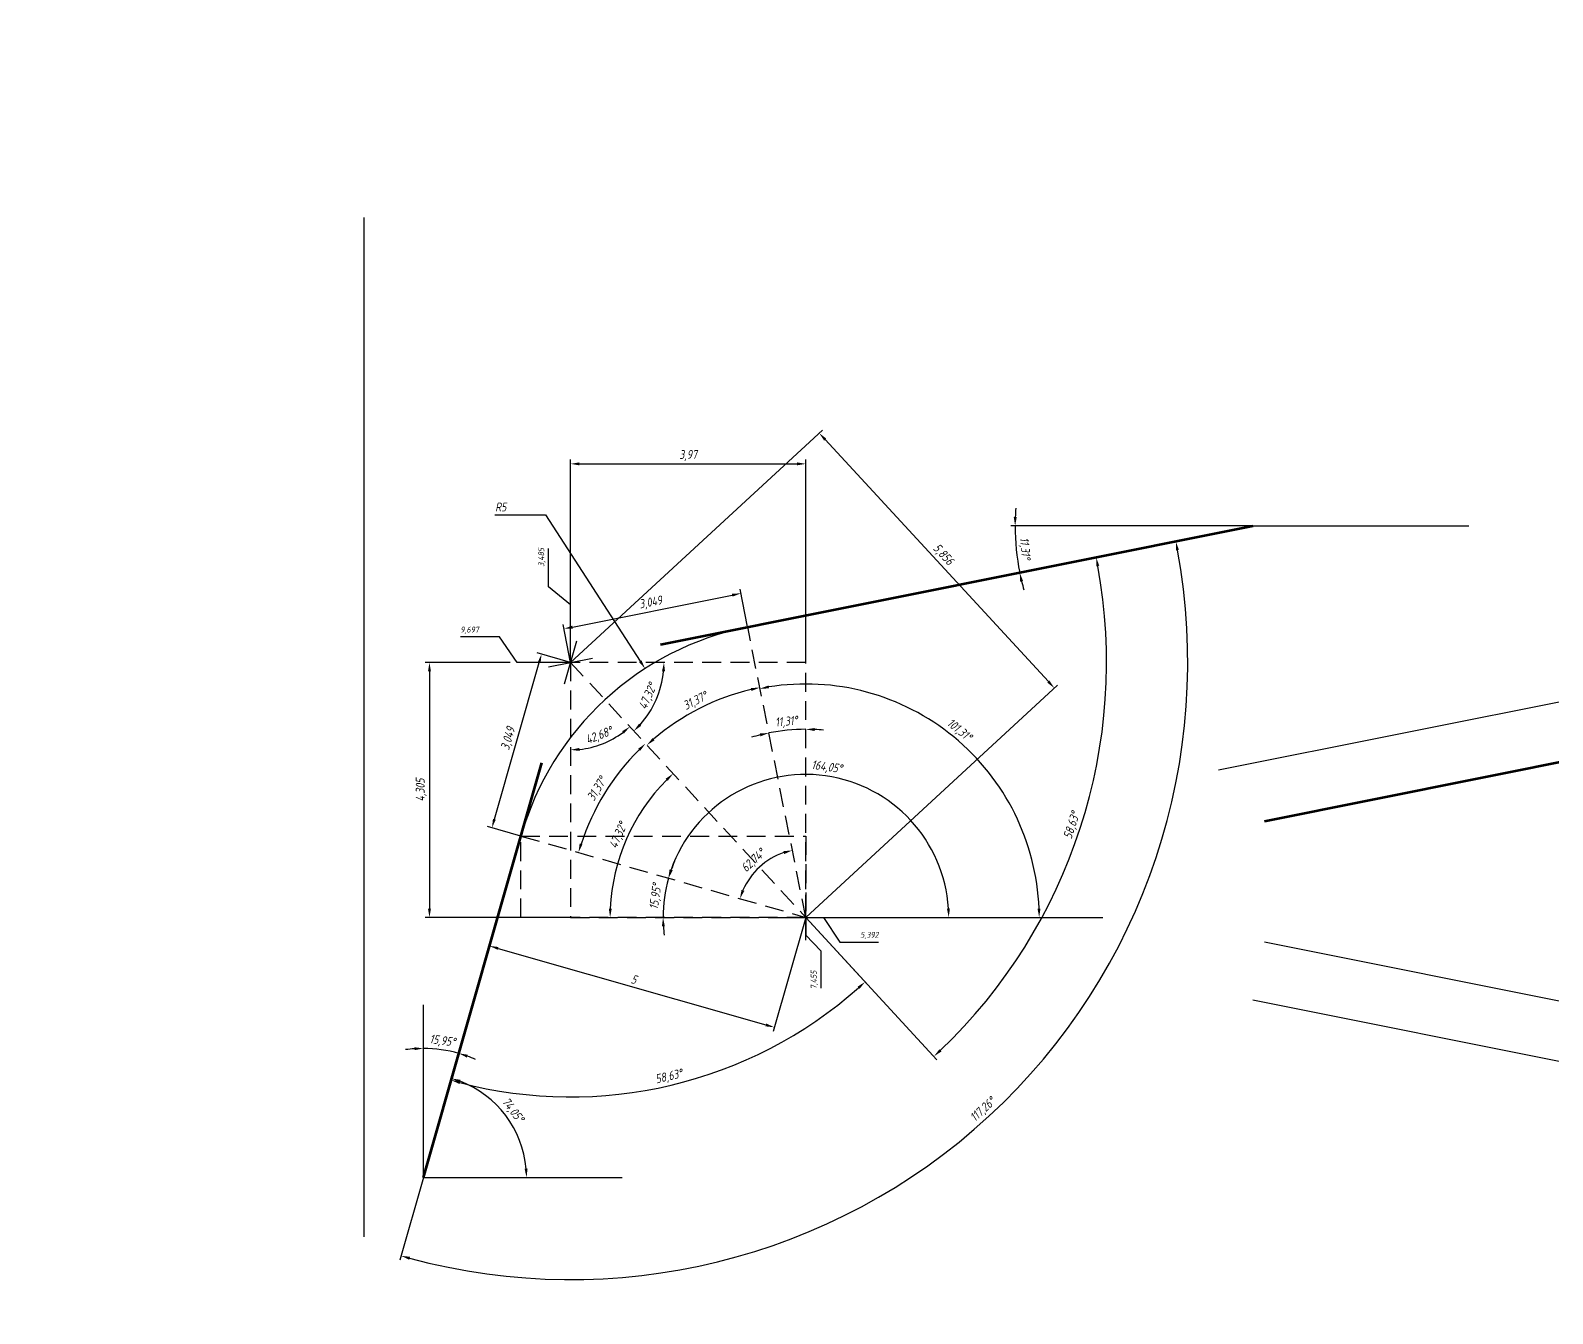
# Model space of a CAD drawing. Header units: millimetres. Extents: x -11 to 65, y -6 to 213.
# Drawn here: x -5.63 to 20.06, y -1.29 to 20.36 of the extents above; entities that cross this region are included whole.
import ezdxf

# ---------------------------------------------------------------- set-up
doc = ezdxf.new("R2010")
doc.units = ezdxf.units.MM
doc.linetypes.add('ACAD_ISO04W100', pattern=[30, 24, -3, 0, -3])
doc.linetypes.add('HIDDEN', pattern=[9.525, 6.35, -3.175])
doc.layers.get('Defpoints').update_dxf_attribs({"color": 252})
doc.layers.add('Rect', color=210, linetype='Continuous', lineweight=30)
doc.layers.add('Основание', color=2, linetype='Continuous', lineweight=60)
doc.layers.add('Оси', color=4, linetype='ACAD_ISO04W100')
doc.layers.add('Размеры', color=4, linetype='Continuous')
doc.styles.add('GOST', font='gostext.shx', dxfattribs={"oblique": 12})
doc.dimstyles.new('GOST (ISO)', dxfattribs={"dimscale": 0.05, "dimtxt": 3, "dimasz": 3, "dimexe": 1.5, "dimexo": 0, "dimgap": 1, "dimtad": 1, "dimtoh": 1, "dimdec": 3, "dimrnd": 0.001, "dimzin": 9, "dimtxsty": 'GOST', "dimcen": 0, "dimclrt": 9, "dimazin": 2, "dimtm": 1e-09, "dimtfac": 0.6, "dimtdec": 3, "dimtmove": 0, "dimatfit": 3, "dimfxl": 0, "dimtolj": 1, "dimtzin": 9, "dimlwd": -1, "dimlwe": -1, "dimarcsym": 0})
doc.dimstyles.new('GOST (ISO)$0', dxfattribs={"dimscale": 0.05, "dimtxt": 3, "dimasz": 3, "dimexe": 1.5, "dimexo": 0, "dimgap": 1, "dimtad": 1, "dimdec": 3, "dimrnd": 0.001, "dimzin": 9, "dimtxsty": 'GOST', "dimcen": 0, "dimclrt": 9, "dimazin": 2, "dimtm": 1e-09, "dimtfac": 0.6, "dimtdec": 3, "dimtmove": 0, "dimatfit": 1, "dimfxl": 0, "dimtolj": 1, "dimtzin": 9, "dimlwd": -1, "dimlwe": -1, "dimarcsym": 0})
doc.dimstyles.new('GOST (ISO)$4', dxfattribs={"dimscale": 0.05, "dimtxt": 3, "dimasz": 3, "dimexe": 1.5, "dimexo": 0, "dimgap": 1, "dimtad": 1, "dimtoh": 1, "dimdec": 3, "dimrnd": 0.001, "dimzin": 9, "dimtxsty": 'GOST', "dimcen": 0, "dimclrt": 9, "dimazin": 2, "dimtm": 1e-09, "dimtfac": 0.6, "dimtdec": 3, "dimtofl": 0, "dimtmove": 0, "dimatfit": 3, "dimfxl": 0, "dimtolj": 1, "dimtzin": 9, "dimlwd": -1, "dimlwe": -1, "dimarcsym": 0})
doc.dimstyles.new('GOST (ISO)$6', dxfattribs={"dimscale": 0.05, "dimtxt": 2, "dimasz": 3, "dimexe": 1.5, "dimexo": 0, "dimgap": 1, "dimtad": 1, "dimtoh": 1, "dimdec": 3, "dimrnd": 0.001, "dimzin": 9, "dimtxsty": 'GOST', "dimcen": 0, "dimclrt": 9, "dimazin": 2, "dimtm": 1e-09, "dimtfac": 0.6, "dimtdec": 3, "dimtmove": 0, "dimatfit": 3, "dimfxl": 0, "dimtolj": 1, "dimtzin": 9, "dimlwd": -1, "dimlwe": -1, "dimarcsym": 0})

# ---------------------------------------------------------------- blocks, each defined once
blk = doc.blocks.new('*D11')
at = {"layer": 'Defpoints', "color": 0, "ltscale": 0.5}
for p in [(-5.197, 96.153), (0, 94.641), (0, 0)]:
    blk.add_point(p, dxfattribs=at)
at = {"layer": 'Размеры', "color": 0, "ltscale": 0.5}
for p, q in [((-4.897, 96.153), (-5.602, 96.153)), ((-4.597, 94.641), (-4.897, 96.153)), ((0, 94.641), (-4.597, 94.641))]:
    blk.add_line(p, q, dxfattribs=at)
at = {"layer": 'Размеры', "color": 9, "ltscale": 0.5, "insert": (-5.425, 96.263), "char_height": 0.1, "attachment_point": 5, "style": 'GOST'}
blk.add_mtext('\\A1;94,641', dxfattribs=at)
blk = doc.blocks.new('*D12')
at = {"layer": 'Defpoints', "color": 0, "ltscale": 0.5}
for p in [(-3.95, 100.75), (0, 100), (0, 0)]:
    blk.add_point(p, dxfattribs=at)
at = {"layer": 'Размеры', "color": 0, "ltscale": 0.5}
for p, q in [((-3.65, 100.75), (-4.178, 100.75)), ((-3.35, 100), (-3.65, 100.75)), ((0, 100), (-3.35, 100))]:
    blk.add_line(p, q, dxfattribs=at)
at = {"layer": 'Размеры', "color": 9, "ltscale": 0.5, "insert": (-4.089, 100.855), "char_height": 0.1, "attachment_point": 5, "style": 'GOST'}
blk.add_mtext('\\A1;100', dxfattribs=at)
blk = doc.blocks.new('*D13')
at = {"layer": 'Defpoints', "color": 0, "ltscale": 0.5}
for p in [(6.879, 105.687), (2.679, 104.641), (0, 0)]:
    blk.add_point(p, dxfattribs=at)
at = {"layer": 'Размеры', "color": 0, "ltscale": 0.5}
for p, q in [((6.279, 104.641), (6.579, 105.687)), ((6.579, 105.687), (7.328, 105.687)), ((2.679, 104.641), (6.279, 104.641))]:
    blk.add_line(p, q, dxfattribs=at)
at = {"layer": 'Размеры', "color": 9, "ltscale": 0.5, "insert": (7.129, 105.797), "char_height": 0.1, "attachment_point": 5, "style": 'GOST'}
blk.add_mtext('\\A1;104,641', dxfattribs=at)
blk = doc.blocks.new('*D14')
at = {"layer": 'Defpoints', "color": 0, "ltscale": 0.5}
for p in [(-0.894, 110.795), (0, 100), (0, 0)]:
    blk.add_point(p, dxfattribs=at)
at = {"layer": 'Размеры', "color": 0, "ltscale": 0.5}
for p, q in [((-0.894, 110.495), (-0.894, 110.917)), ((0, 110.195), (-0.894, 110.495)), ((0, 100), (0, 110.195))]:
    blk.add_line(p, q, dxfattribs=at)
at = {"layer": 'Размеры', "color": 9, "ltscale": 0.5, "insert": (-0.998, 110.881), "char_height": 0.1, "attachment_point": 5, "rotation": 90, "style": 'GOST'}
blk.add_mtext('\\A1;0', dxfattribs=at)
blk = doc.blocks.new('*D15')
at = {"layer": 'Defpoints', "color": 0, "ltscale": 0.5}
for p in [(3.457, 112.027), (2.679, 104.641), (0, 0)]:
    blk.add_point(p, dxfattribs=at)
at = {"layer": 'Размеры', "color": 0, "ltscale": 0.5}
for p, q in [((3.457, 111.727), (3.457, 112.391)), ((2.679, 111.427), (3.457, 111.727)), ((2.679, 104.641), (2.679, 111.427))]:
    blk.add_line(p, q, dxfattribs=at)
at = {"layer": 'Размеры', "color": 9, "ltscale": 0.5, "insert": (3.347, 112.234), "char_height": 0.1, "attachment_point": 5, "rotation": 90, "style": 'GOST'}
blk.add_mtext('\\A1;2,679', dxfattribs=at)
blk = doc.blocks.new('*D16')
at = {"layer": 'Defpoints', "color": 0, "ltscale": 0.5}
for p in [(23.672, 95.198), (20, 94.641), (0, 0)]:
    blk.add_point(p, dxfattribs=at)
at = {"layer": 'Размеры', "color": 0, "ltscale": 0.5}
for p, q in [((23.072, 94.641), (23.372, 95.198)), ((23.372, 95.198), (24.077, 95.198)), ((20, 94.641), (23.072, 94.641))]:
    blk.add_line(p, q, dxfattribs=at)
at = {"layer": 'Размеры', "color": 9, "ltscale": 0.5, "insert": (23.899, 95.308), "char_height": 0.1, "attachment_point": 5, "style": 'GOST'}
blk.add_mtext('\\A1;94,641', dxfattribs=at)
blk = doc.blocks.new('*D17')
at = {"layer": 'Defpoints', "color": 0, "ltscale": 0.5}
for p in [(20, 94.641), (19.373, 90.813), (0, 0)]:
    blk.add_point(p, dxfattribs=at)
at = {"layer": 'Размеры', "color": 0, "ltscale": 0.5}
for p, q in [((20, 94.641), (20, 91.413)), ((20, 91.413), (19.373, 91.113)), ((19.373, 91.113), (19.373, 90.62))]:
    blk.add_line(p, q, dxfattribs=at)
at = {"layer": 'Размеры', "color": 9, "ltscale": 0.5, "insert": (19.267, 90.692), "char_height": 0.1, "attachment_point": 5, "rotation": 90, "style": 'GOST'}
blk.add_mtext('\\A1;20', dxfattribs=at)
blk = doc.blocks.new('*D24')
at = {"layer": 'Defpoints', "color": 0, "ltscale": 0.5}
for p in [(1.983, 10.129), (3.485, 9.697), (0, 0)]:
    blk.add_point(p, dxfattribs=at)
at = {"layer": 'Размеры', "color": 0, "ltscale": 0.5}
for p, q in [((2.283, 10.129), (1.627, 10.129)), ((2.583, 9.697), (2.283, 10.129)), ((3.485, 9.697), (2.583, 9.697))]:
    blk.add_line(p, q, dxfattribs=at)
at = {"layer": 'Размеры', "color": 9, "ltscale": 0.5, "insert": (1.78, 10.239), "char_height": 0.1, "attachment_point": 5, "style": 'GOST'}
blk.add_mtext('\\A1;9,697', dxfattribs=at)
blk = doc.blocks.new('*D25')
at = {"layer": 'Defpoints', "color": 0, "ltscale": 0.5}
for p in [(3.11, 11.271), (3.485, 9.697), (0, 0)]:
    blk.add_point(p, dxfattribs=at)
at = {"layer": 'Размеры', "color": 0, "ltscale": 0.5}
for p, q in [((3.11, 10.971), (3.11, 11.62)), ((3.485, 10.671), (3.11, 10.971)), ((3.485, 9.697), (3.485, 10.671))]:
    blk.add_line(p, q, dxfattribs=at)
at = {"layer": 'Размеры', "color": 9, "ltscale": 0.5, "insert": (3.001, 11.471), "char_height": 0.1, "attachment_point": 5, "rotation": 90, "style": 'GOST'}
blk.add_mtext('\\A1;3,485', dxfattribs=at)
blk = doc.blocks.new('*D26')
at = {"layer": 'Defpoints', "color": 0, "ltscale": 0.5}
for p in [(4.742, 9.592), (7.455, 5.392)]:
    blk.add_point(p, dxfattribs=at)
at = {"layer": 'Размеры', "color": 0, "ltscale": 0.5}
for p, q in [((2.205, 12.189), (3.064, 12.189)), ((3.064, 12.189), (4.661, 9.718))]:
    blk.add_line(p, q, dxfattribs=at)
blk.add_solid([(4.682, 9.732), (4.64, 9.704), (4.742, 9.592)], dxfattribs=at)
at = {"layer": 'Размеры', "color": 9, "ltscale": 0.5, "insert": (2.306, 12.32), "char_height": 0.15, "attachment_point": 5, "style": 'GOST'}
blk.add_mtext('\\A1;R5', dxfattribs=at)
blk = doc.blocks.new('*D27')
at = {"layer": 'Defpoints', "color": 0, "ltscale": 0.5}
for p in [(7.455, 5.392), (8.329, 4.977), (0, 0)]:
    blk.add_point(p, dxfattribs=at)
at = {"layer": 'Оси', "color": 0, "ltscale": 0.5}
for p, q in [((7.455, 5.392), (7.755, 5.392)), ((7.755, 5.392), (8.029, 4.977)), ((8.029, 4.977), (8.68, 4.977))]:
    blk.add_line(p, q, dxfattribs=at)
at = {"layer": 'Оси', "color": 9, "ltscale": 0.5, "insert": (8.529, 5.087), "char_height": 0.1, "attachment_point": 5, "style": 'GOST'}
blk.add_mtext('\\A1;5,392', dxfattribs=at)
blk = doc.blocks.new('*D28')
at = {"layer": 'Defpoints', "color": 0, "ltscale": 0.5}
for p in [(7.455, 5.392), (7.707, 4.529), (0, 0)]:
    blk.add_point(p, dxfattribs=at)
at = {"layer": 'Оси', "color": 0, "ltscale": 0.5}
for p, q in [((7.455, 5.392), (7.455, 5.092)), ((7.455, 5.092), (7.707, 4.829)), ((7.707, 4.829), (7.707, 4.196))]:
    blk.add_line(p, q, dxfattribs=at)
at = {"layer": 'Оси', "color": 9, "ltscale": 0.5, "insert": (7.6, 4.338), "char_height": 0.1, "attachment_point": 5, "rotation": 90, "style": 'GOST'}
blk.add_mtext('\\A1;7,455', dxfattribs=at)
blk = doc.blocks.new('*D29')
at = {"color": 0, "ltscale": 0.5}
blk.add_arc((1, 1), 1.741, 4.9387, 69.1159, dxfattribs=at)
for points in [[(1.613, 2.603), (1.628, 2.65), (1.478, 2.674)], [(2.759, 1.151), (2.709, 1.149), (2.741, 1)]]:
    blk.add_solid(points, dxfattribs=at)
at = {"layer": 'Defpoints', "color": 0, "ltscale": 0.5}
for p in [(3, 8), (2.582, 1.727), (1, 1), (1, 1), (4.358, 1)]:
    blk.add_point(p, dxfattribs=at)
at = {"color": 9, "ltscale": 0.5, "insert": (2.501, 2.132), "char_height": 0.15, "attachment_point": 5, "rotation": 307.0273, "style": 'GOST'}
blk.add_mtext('\\A1;74,05°', dxfattribs=at)
blk = doc.blocks.new('*D30')
at = {"color": 0, "ltscale": 0.5}
blk.add_line((15, 12), (10.914, 12), dxfattribs=at)
for start, end in [(175.7148, 177.8574), (180, 191.3099), (193.4525, 195.5951)]:
    blk.add_arc((15, 12), 4.011, start, end, dxfattribs=at)
for points in [[(11.016, 12.15), (10.966, 12.15), (10.989, 12)], [(11.074, 11.061), (11.123, 11.072), (11.066, 11.213)]]:
    blk.add_solid(points, dxfattribs=at)
at = {"layer": 'Defpoints', "color": 0, "ltscale": 0.5}
for p in [(15, 12), (15, 12), (18.648, 12), (10.997, 11.736), (5, 10)]:
    blk.add_point(p, dxfattribs=at)
at = {"color": 9, "ltscale": 0.5, "insert": (11.143, 11.618), "char_height": 0.15, "attachment_point": 5, "rotation": 275.655, "style": 'GOST'}
blk.add_mtext('\\A1;11,31°', dxfattribs=at)
blk = doc.blocks.new('*D31')
at = {"layer": 'Defpoints', "color": 0, "ltscale": 0.5}
for p in [(6.474, 10.295), (2.647, 6.766), (6.839, 6.369), (7.455, 5.392), (7.455, 5.392)]:
    blk.add_point(p, dxfattribs=at)
at = {"layer": 'Размеры', "color": 0, "ltscale": 0.5}
blk.add_arc((7.455, 5.392), 1.155, 108.7571, 156.6075, dxfattribs=at)
for points in [[(7.077, 6.51), (7.09, 6.461), (7.228, 6.524)], [(6.419, 5.842), (6.371, 5.859), (6.344, 5.709)]]:
    blk.add_solid(points, dxfattribs=at)
at = {"layer": 'Размеры', "color": 9, "ltscale": 0.5, "insert": (6.577, 6.344), "char_height": 0.15, "attachment_point": 5, "rotation": 42.6823, "style": 'GOST'}
blk.add_mtext('\\A1;62,74°', dxfattribs=at)
blk = doc.blocks.new('*D32')
at = {"layer": 'Defpoints', "color": 0, "ltscale": 0.5}
for p in [(6.474, 10.295), (10.73, 7.582), (7.455, 5.392), (7.455, 5.392), (12.472, 5.392)]:
    blk.add_point(p, dxfattribs=at)
at = {"layer": 'Размеры', "color": 0, "ltscale": 0.5}
blk.add_arc((7.455, 5.392), 3.94, 2.1817, 99.1283, dxfattribs=at)
for points in [[(6.834, 9.257), (6.825, 9.306), (6.682, 9.255)], [(11.417, 5.542), (11.367, 5.541), (11.395, 5.392)]]:
    blk.add_solid(points, dxfattribs=at)
at = {"layer": 'Размеры', "color": 9, "ltscale": 0.5, "insert": (10.041, 8.546), "char_height": 0.15, "attachment_point": 5, "rotation": 320.655, "style": 'GOST'}
blk.add_mtext('\\A1;101,31°', dxfattribs=at)
blk = doc.blocks.new('*D33')
at = {"layer": 'Defpoints', "color": 0, "ltscale": 0.5}
for p in [(8.85, 7.361), (2.647, 6.766), (7.455, 5.392), (7.455, 5.392), (12.472, 5.392)]:
    blk.add_point(p, dxfattribs=at)
at = {"layer": 'Размеры', "color": 0, "ltscale": 0.5}
blk.add_arc((7.455, 5.392), 2.413, 3.5619, 160.4927, dxfattribs=at)
for points in [[(5.204, 6.19), (5.156, 6.205), (5.135, 6.055)], [(9.888, 5.543), (9.838, 5.541), (9.868, 5.392)]]:
    blk.add_solid(points, dxfattribs=at)
at = {"layer": 'Размеры', "color": 9, "ltscale": 0.5, "insert": (7.809, 7.921), "char_height": 0.15, "attachment_point": 5, "rotation": 352.0273, "style": 'GOST'}
blk.add_mtext('\\A1;164,05°', dxfattribs=at)
blk = doc.blocks.new('*D34')
at = {"layer": 'Defpoints', "color": 0, "ltscale": 0.5}
for p in [(3.485, 9.697), (4.262, 7.786), (2.647, 6.766), (7.455, 5.392), (7.455, 5.392)]:
    blk.add_point(p, dxfattribs=at)
at = {"layer": 'Размеры', "color": 0, "ltscale": 0.5}
blk.add_arc((7.455, 5.392), 3.99, 134.8362, 161.9006, dxfattribs=at)
for points in [[(4.624, 8.24), (4.659, 8.204), (4.75, 8.325)], [(3.686, 6.624), (3.638, 6.639), (3.618, 6.488)]]:
    blk.add_solid(points, dxfattribs=at)
at = {"layer": 'Размеры', "color": 9, "ltscale": 0.5, "insert": (3.942, 7.556), "char_height": 0.15, "attachment_point": 5, "rotation": 58.3684, "style": 'GOST'}
blk.add_mtext('\\A1;31,37°', dxfattribs=at)
blk = doc.blocks.new('*D35')
at = {"layer": 'Defpoints', "color": 0, "ltscale": 0.5}
for p in [(6.474, 10.295), (3.485, 9.697), (5.988, 9.066), (7.455, 5.392), (7.455, 5.392)]:
    blk.add_point(p, dxfattribs=at)
at = {"layer": 'Размеры', "color": 0, "ltscale": 0.5}
blk.add_arc((7.455, 5.392), 3.957, 103.4822, 130.51, dxfattribs=at)
for points in [[(6.527, 9.264), (6.538, 9.215), (6.679, 9.272)], [(4.901, 8.381), (4.868, 8.419), (4.773, 8.301)]]:
    blk.add_solid(points, dxfattribs=at)
at = {"layer": 'Размеры', "color": 9, "ltscale": 0.5, "insert": (5.597, 9.038), "char_height": 0.15, "attachment_point": 5, "rotation": 26.9961, "style": 'GOST'}
blk.add_mtext('\\A1;31,37°', dxfattribs=at)
blk = doc.blocks.new('*D36')
at = {"layer": 'Defpoints', "color": 0, "ltscale": 0.5}
for p in [(7.455, 13.048), (3.485, 9.697), (7.455, 9.697)]:
    blk.add_point(p, dxfattribs=at)
at = {"layer": 'Размеры', "color": 0, "ltscale": 0.5}
for p, q in [((3.485, 9.697), (3.485, 13.123)), ((7.455, 9.697), (7.455, 13.123)), ((3.635, 13.048), (7.305, 13.048))]:
    blk.add_line(p, q, dxfattribs=at)
for points in [[(3.635, 13.073), (3.635, 13.023), (3.485, 13.048)], [(7.305, 13.073), (7.305, 13.023), (7.455, 13.048)]]:
    blk.add_solid(points, dxfattribs=at)
at = {"layer": 'Размеры', "color": 9, "ltscale": 0.5, "insert": (5.47, 13.188), "char_height": 0.15, "attachment_point": 5, "style": 'GOST'}
blk.add_mtext('\\A1;3,97', dxfattribs=at)
blk = doc.blocks.new('*D37')
at = {"layer": 'Defpoints', "color": 0, "ltscale": 0.5}
for p in [(2.467, 9.697), (1.103, 5.392), (3.485, 5.392)]:
    blk.add_point(p, dxfattribs=at)
at = {"layer": 'Размеры', "color": 0, "ltscale": 0.5}
for p, q in [((2.467, 9.697), (1.028, 9.697)), ((1.103, 9.547), (1.103, 5.542)), ((3.485, 5.392), (1.028, 5.392))]:
    blk.add_line(p, q, dxfattribs=at)
for points in [[(1.078, 9.547), (1.128, 9.547), (1.103, 9.697)], [(1.078, 5.542), (1.128, 5.542), (1.103, 5.392)]]:
    blk.add_solid(points, dxfattribs=at)
at = {"layer": 'Размеры', "color": 9, "ltscale": 0.5, "insert": (0.964, 7.544), "char_height": 0.15, "attachment_point": 5, "rotation": 90, "style": 'GOST'}
blk.add_mtext('\\A1;4,305', dxfattribs=at)
blk = doc.blocks.new('*D38')
at = {"color": 0, "ltscale": 0.5}
for p, q in [((2.647, 6.766), (2.097, 4.838)), ((7.455, 5.392), (6.904, 3.465)), ((2.262, 4.869), (6.781, 3.578))]:
    blk.add_line(p, q, dxfattribs=at)
for points in [[(2.268, 4.893), (2.255, 4.845), (2.117, 4.911)], [(6.788, 3.602), (6.774, 3.554), (6.925, 3.537)]]:
    blk.add_solid(points, dxfattribs=at)
at = {"layer": 'Defpoints', "color": 0, "ltscale": 0.5}
for p in [(2.647, 6.766), (7.455, 5.392), (6.925, 3.537)]:
    blk.add_point(p, dxfattribs=at)
at = {"color": 9, "ltscale": 0.5, "insert": (4.556, 4.347), "char_height": 0.15, "attachment_point": 5, "rotation": 344.0546, "style": 'GOST'}
blk.add_mtext('\\A1;5', dxfattribs=at)
blk = doc.blocks.new('*D39')
at = {"color": 0, "ltscale": 0.5}
for p, q in [((3.485, 9.697), (7.737, 13.618)), ((7.783, 13.457), (11.55, 9.373)), ((7.455, 5.392), (11.707, 9.313))]:
    blk.add_line(p, q, dxfattribs=at)
for points in [[(7.802, 13.474), (7.765, 13.44), (7.682, 13.567)], [(11.568, 9.39), (11.532, 9.356), (11.652, 9.262)]]:
    blk.add_solid(points, dxfattribs=at)
at = {"layer": 'Defpoints', "color": 0, "ltscale": 0.5}
for p in [(3.485, 9.697), (11.652, 9.262), (7.455, 5.392)]:
    blk.add_point(p, dxfattribs=at)
at = {"color": 9, "ltscale": 0.5, "insert": (9.77, 11.51), "char_height": 0.15, "attachment_point": 5, "rotation": 312.6823, "style": 'GOST'}
blk.add_mtext('\\A1;5,856', dxfattribs=at)
blk = doc.blocks.new('*D40')
at = {"color": 0, "ltscale": 0.5}
for start, end in [(156.917, 160.4858), (164.0546, 180), (183.5688, 187.1376)]:
    blk.add_arc((7.455, 5.392), 2.409, start, end, dxfattribs=at)
for points in [[(5.209, 6.189), (5.161, 6.204), (5.139, 6.054)], [(5.026, 5.241), (5.076, 5.243), (5.046, 5.392)]]:
    blk.add_solid(points, dxfattribs=at)
at = {"layer": 'Defpoints', "color": 0, "ltscale": 0.5}
for p in [(2.647, 6.766), (5.088, 5.836), (2.647, 5.392), (7.455, 5.392), (7.455, 5.392)]:
    blk.add_point(p, dxfattribs=at)
at = {"color": 9, "ltscale": 0.5, "insert": (4.931, 5.745), "char_height": 0.15, "attachment_point": 5, "rotation": 82.0273, "style": 'GOST'}
blk.add_mtext('\\A1;15,95°', dxfattribs=at)
blk = doc.blocks.new('*D41')
at = {"color": 0, "ltscale": 0.5}
blk.add_arc((7.455, 5.392), 3.303, 135.2846, 177.3977, dxfattribs=at)
for points in [[(5.09, 7.734), (5.125, 7.698), (5.216, 7.82)], [(4.18, 5.541), (4.13, 5.542), (4.152, 5.392)]]:
    blk.add_solid(points, dxfattribs=at)
at = {"layer": 'Defpoints', "color": 0, "ltscale": 0.5}
for p in [(3.485, 9.697), (4.64, 7.12), (2.647, 5.392), (7.455, 5.392), (7.455, 5.392)]:
    blk.add_point(p, dxfattribs=at)
at = {"color": 9, "ltscale": 0.5, "insert": (4.301, 6.774), "char_height": 0.15, "attachment_point": 5, "rotation": 66.3411, "style": 'GOST'}
blk.add_mtext('\\A1;47,32°', dxfattribs=at)
blk = doc.blocks.new('*D42')
at = {"color": 0, "ltscale": 0.5}
for p, q in [((3.485, 9.697), (2.923, 9.858)), ((2.199, 7.05), (2.954, 9.693)), ((2.647, 6.766), (2.085, 6.926))]:
    blk.add_line(p, q, dxfattribs=at)
for points in [[(2.93, 9.7), (2.978, 9.686), (2.995, 9.837)], [(2.175, 7.057), (2.223, 7.043), (2.158, 6.906)]]:
    blk.add_solid(points, dxfattribs=at)
at = {"layer": 'Defpoints', "color": 0, "ltscale": 0.5}
for p in [(2.995, 9.837), (3.485, 9.697), (2.647, 6.766)]:
    blk.add_point(p, dxfattribs=at)
at = {"color": 9, "ltscale": 0.5, "insert": (2.442, 8.41), "char_height": 0.15, "attachment_point": 5, "rotation": 74.0546, "style": 'GOST'}
blk.add_mtext('\\A1;3,049', dxfattribs=at)
blk = doc.blocks.new('*D43')
at = {"color": 0, "ltscale": 0.5}
for p, q in [((3.519, 10.293), (6.214, 10.832)), ((6.474, 10.295), (6.346, 10.935)), ((3.485, 9.697), (3.357, 10.337))]:
    blk.add_line(p, q, dxfattribs=at)
for points in [[(6.209, 10.857), (6.219, 10.808), (6.361, 10.862)], [(3.514, 10.318), (3.523, 10.269), (3.371, 10.264)]]:
    blk.add_solid(points, dxfattribs=at)
at = {"layer": 'Defpoints', "color": 0, "ltscale": 0.5}
for p in [(6.361, 10.862), (6.474, 10.295), (3.485, 9.697)]:
    blk.add_point(p, dxfattribs=at)
at = {"color": 9, "ltscale": 0.5, "insert": (4.839, 10.7), "char_height": 0.15, "attachment_point": 5, "rotation": 11.3099, "style": 'GOST'}
blk.add_mtext('\\A1;3,049', dxfattribs=at)
blk = doc.blocks.new('*D44')
at = {"color": 0, "ltscale": 0.5}
blk.add_line((1, 1), (0.602, -0.393), dxfattribs=at)
blk.add_arc((3.485, 9.697), 10.418, 254.8795, 10.485, dxfattribs=at)
for points in [[(13.705, 11.588), (13.754, 11.598), (13.701, 11.74)], [(0.761, -0.385), (0.774, -0.336), (0.623, -0.32)]]:
    blk.add_solid(points, dxfattribs=at)
at = {"layer": 'Defpoints', "color": 0, "ltscale": 0.5}
for p in [(15, 12), (5, 10), (3, 8), (1, 1), (7.579, 0.117)]:
    blk.add_point(p, dxfattribs=at)
at = {"color": 9, "ltscale": 0.5, "insert": (10.452, 2.142), "char_height": 0.15, "attachment_point": 5, "rotation": 42.6823, "style": 'GOST'}
blk.add_mtext('\\A1;117,26°', dxfattribs=at)
blk = doc.blocks.new('*D45')
at = {"color": 0, "ltscale": 0.5}
blk.add_arc((3.485, 9.697), 1.476, 275.8244, 306.8579, dxfattribs=at)
for points in [[(4.354, 8.535), (4.386, 8.497), (4.486, 8.612)], [(3.636, 8.203), (3.633, 8.253), (3.485, 8.221)]]:
    blk.add_solid(points, dxfattribs=at)
at = {"layer": 'Defpoints', "color": 0, "ltscale": 0.5}
for p in [(3.485, 9.697), (3.485, 9.697), (3.848, 8.266), (3.485, 5.392), (7.455, 5.392)]:
    blk.add_point(p, dxfattribs=at)
at = {"color": 9, "ltscale": 0.5, "insert": (3.971, 8.453), "char_height": 0.15, "attachment_point": 5, "rotation": 21.3411, "style": 'GOST'}
blk.add_mtext('\\A1;42,68°', dxfattribs=at)
blk = doc.blocks.new('*D46')
at = {"color": 0, "ltscale": 0.5}
blk.add_arc((3.485, 9.697), 1.576, 318.1366, 354.5456, dxfattribs=at)
for points in [[(5.029, 9.548), (5.079, 9.546), (5.061, 9.697)], [(4.677, 8.627), (4.641, 8.663), (4.553, 8.538)]]:
    blk.add_solid(points, dxfattribs=at)
at = {"layer": 'Defpoints', "color": 0, "ltscale": 0.5}
for p in [(3.485, 9.697), (3.485, 9.697), (7.455, 9.697), (4.828, 8.872), (7.455, 5.392)]:
    blk.add_point(p, dxfattribs=at)
at = {"color": 9, "ltscale": 0.5, "insert": (4.8, 9.121), "char_height": 0.15, "attachment_point": 5, "rotation": 66.3411, "style": 'GOST'}
blk.add_mtext('\\A1;47,32°', dxfattribs=at)
blk = doc.blocks.new('*D47')
at = {"color": 0, "ltscale": 0.5}
for start, end in [(90, 101.3099), (84.5866, 87.2933), (104.0166, 106.7233)]:
    blk.add_arc((7.455, 5.392), 3.176, start, end, dxfattribs=at)
for points in [[(6.68, 8.497), (6.691, 8.449), (6.832, 8.506)], [(7.604, 8.539), (7.605, 8.589), (7.455, 8.567)]]:
    blk.add_solid(points, dxfattribs=at)
at = {"layer": 'Defpoints', "color": 0, "ltscale": 0.5}
for p in [(6.474, 10.295), (7.455, 9.697), (7.246, 8.561), (7.455, 5.392), (7.455, 5.392)]:
    blk.add_point(p, dxfattribs=at)
at = {"color": 9, "ltscale": 0.5, "insert": (7.129, 8.687), "char_height": 0.15, "attachment_point": 5, "rotation": 5.655, "style": 'GOST'}
blk.add_mtext('\\A1;11,31°', dxfattribs=at)
blk = doc.blocks.new('*D48')
at = {"color": 0, "ltscale": 0.5}
blk.add_line((7.455, 5.392), (8.508, 4.25), dxfattribs=at)
blk.add_arc((3.485, 9.697), 7.335, 255.2264, 311.5105, dxfattribs=at)
for points in [[(8.329, 4.223), (8.363, 4.186), (8.457, 4.305)], [(1.608, 2.581), (1.621, 2.629), (1.47, 2.645)]]:
    blk.add_solid(points, dxfattribs=at)
at = {"layer": 'Defpoints', "color": 0, "ltscale": 0.5}
for p in [(3.485, 9.697), (3, 8), (7.455, 5.392), (3.945, 2.377), (1, 1)]:
    blk.add_point(p, dxfattribs=at)
at = {"color": 9, "ltscale": 0.5, "insert": (5.148, 2.698), "char_height": 0.15, "attachment_point": 5, "rotation": 13.3684, "style": 'GOST'}
blk.add_mtext('\\A1;58,63°', dxfattribs=at)
blk = doc.blocks.new('*D49')
at = {"color": 0, "ltscale": 0.5}
blk.add_line((7.455, 5.392), (9.669, 2.991), dxfattribs=at)
blk.add_arc((3.485, 9.697), 9.047, 313.6322, 10.36, dxfattribs=at)
for points in [[(12.36, 11.319), (12.409, 11.329), (12.356, 11.471)], [(9.745, 3.13), (9.711, 3.167), (9.618, 3.046)]]:
    blk.add_solid(points, dxfattribs=at)
at = {"layer": 'Defpoints', "color": 0, "ltscale": 0.5}
for p in [(15, 12), (5, 10), (3.485, 9.697), (11.49, 5.481), (7.455, 5.392)]:
    blk.add_point(p, dxfattribs=at)
at = {"color": 9, "ltscale": 0.5, "insert": (11.956, 6.944), "char_height": 0.15, "attachment_point": 5, "rotation": 71.9961, "style": 'GOST'}
blk.add_mtext('\\A1;58,63°', dxfattribs=at)
blk = doc.blocks.new('*D50')
at = {"color": 0, "ltscale": 0.5}
for start, end in [(93.9408, 97.8817), (74.0546, 90), (66.1729, 70.1138)]:
    blk.add_arc((1, 1), 2.181, start, end, dxfattribs=at)
for points in [[(0.849, 3.201), (0.851, 3.151), (1, 3.181)], [(1.734, 3.027), (1.75, 3.075), (1.599, 3.097)]]:
    blk.add_solid(points, dxfattribs=at)
at = {"layer": 'Defpoints', "color": 0, "ltscale": 0.5}
for p in [(3, 8), (1, 3.914), (1.402, 3.144), (1, 1), (1, 1)]:
    blk.add_point(p, dxfattribs=at)
at = {"color": 9, "ltscale": 0.5, "insert": (1.322, 3.299), "char_height": 0.15, "attachment_point": 5, "rotation": 352.0273, "style": 'GOST'}
blk.add_mtext('\\A1;15,95°', dxfattribs=at)
blk = doc.blocks.new('*D51')
at = {"layer": 'Defpoints', "color": 0, "ltscale": 0.5}
for p in [(27.105, 9.401), (28.325, 9.24), (0, 0)]:
    blk.add_point(p, dxfattribs=at)
at = {"layer": 'Оси', "color": 0, "ltscale": 0.5}
for p, q in [((27.105, 9.401), (27.725, 9.401)), ((27.725, 9.401), (28.025, 9.24)), ((28.025, 9.24), (28.659, 9.24))]:
    blk.add_line(p, q, dxfattribs=at)
at = {"layer": 'Оси', "color": 9, "ltscale": 0.5, "insert": (28.517, 9.35), "char_height": 0.1, "attachment_point": 5, "style": 'GOST'}
blk.add_mtext('\\A1;9,401', dxfattribs=at)
blk = doc.blocks.new('*D52')
at = {"layer": 'Defpoints', "color": 0, "ltscale": 0.5}
for p in [(27.105, 9.401), (27.54, 8.469), (0, 0)]:
    blk.add_point(p, dxfattribs=at)
at = {"layer": 'Оси', "color": 0, "ltscale": 0.5}
for p, q in [((27.105, 9.401), (27.105, 9.069)), ((27.105, 9.069), (27.54, 8.769)), ((27.54, 8.769), (27.54, 8.062))]:
    blk.add_line(p, q, dxfattribs=at)
at = {"layer": 'Оси', "color": 9, "ltscale": 0.5, "insert": (27.43, 8.241), "char_height": 0.1, "attachment_point": 5, "rotation": 90, "style": 'GOST'}
blk.add_mtext('\\A1;27,105', dxfattribs=at)
blk = doc.blocks.new('*D60')
at = {"layer": 'Defpoints', "color": 0, "ltscale": 0.5}
for p in [(25, 6), (26.007, 5.603), (0, 0)]:
    blk.add_point(p, dxfattribs=at)
at = {"layer": 'Размеры', "color": 0, "ltscale": 0.5}
for p, q in [((25, 6), (25.407, 6)), ((25.407, 6), (25.707, 5.603)), ((25.707, 5.603), (26.119, 5.603))]:
    blk.add_line(p, q, dxfattribs=at)
at = {"layer": 'Размеры', "color": 9, "ltscale": 0.5, "insert": (26.088, 5.709), "char_height": 0.1, "attachment_point": 5, "style": 'GOST'}
blk.add_mtext('\\A1;6', dxfattribs=at)
blk = doc.blocks.new('*D61')
at = {"layer": 'Defpoints', "color": 0, "ltscale": 0.5}
for p in [(25, 6), (24.716, 5.197), (0, 0)]:
    blk.add_point(p, dxfattribs=at)
at = {"layer": 'Размеры', "color": 0, "ltscale": 0.5}
for p, q in [((25, 6), (25, 5.7)), ((25, 5.7), (24.716, 5.497)), ((24.716, 5.497), (24.716, 5.011))]:
    blk.add_line(p, q, dxfattribs=at)
at = {"layer": 'Размеры', "color": 9, "ltscale": 0.5, "insert": (24.61, 5.079), "char_height": 0.1, "attachment_point": 5, "rotation": 90, "style": 'GOST'}
blk.add_mtext('\\A1;25', dxfattribs=at)
blk = doc.blocks.new('*D88')
at = {"layer": 'Defpoints', "color": 0, "ltscale": 0.5}
for p in [(50, 6), (51.007, 5.603), (0, 0)]:
    blk.add_point(p, dxfattribs=at)
at = {"layer": 'Размеры', "color": 0, "ltscale": 0.5}
for p, q in [((50, 6), (50.407, 6)), ((50.407, 6), (50.707, 5.603)), ((50.707, 5.603), (51.119, 5.603))]:
    blk.add_line(p, q, dxfattribs=at)
at = {"layer": 'Размеры', "color": 9, "ltscale": 0.5, "insert": (51.088, 5.709), "char_height": 0.1, "attachment_point": 5, "style": 'GOST'}
blk.add_mtext('\\A1;6', dxfattribs=at)
blk = doc.blocks.new('*D89')
at = {"layer": 'Defpoints', "color": 0, "ltscale": 0.5}
for p in [(50, 6), (49.716, 5.197), (0, 0)]:
    blk.add_point(p, dxfattribs=at)
at = {"layer": 'Размеры', "color": 0, "ltscale": 0.5}
for p, q in [((50, 6), (50, 5.7)), ((50, 5.7), (49.716, 5.497)), ((49.716, 5.497), (49.716, 5.01))]:
    blk.add_line(p, q, dxfattribs=at)
at = {"layer": 'Размеры', "color": 9, "ltscale": 0.5, "insert": (49.611, 5.079), "char_height": 0.1, "attachment_point": 5, "rotation": 90, "style": 'GOST'}
blk.add_mtext('\\A1;50', dxfattribs=at)

msp = doc.modelspace()

# ---------------------------------------------------------------- linework, layer by layer
at = {"ltscale": 0.5}
for p, q in [((0, 0), (0, 17.20882298)), ((15, 12), (18.64806121, 12)), ((7.45492582, 5.39196565), (12.47161633, 5.39196565)), ((1, 1), (1, 3.91442382)), ((1, 1), (4.35750472, 1))]:
    msp.add_line(p, q, dxfattribs=at)
at = {"linetype": 'HIDDEN', "ltscale": 0.05}
for p, q in [((7.45492582, 5.39196565), (6.47434515, 10.29486903)), ((3.48484848, 9.6969697), (7.45492582, 5.39196565)), ((2.64730608, 6.76557129), (7.45492582, 5.39196565))]:
    msp.add_line(p, q, dxfattribs=at)
at = {"ltscale": 0.5}
msp.add_arc((7.45492582, 5.39196565), 5, 101.309932474, 164.054604099, dxfattribs=at)
at = {"layer": 'Rect', "ltscale": 0.5}
for p, q in [((14.42381442, 7.88476288), (24.42381442, 9.88476288)), ((15.19611614, 4.98058068), (25.19611614, 2.98058068)), ((15, 4), (25, 2))]:
    msp.add_line(p, q, dxfattribs=at)
at = {"layer": 'Rect', "linetype": 'HIDDEN', "ltscale": 0.05}
for p, q in [((3.48484848, 9.6969697), (3.48484848, 5.39196565)), ((7.45492582, 9.6969697), (3.48484848, 9.6969697)), ((7.45492582, 5.39196565), (7.45492582, 9.6969697)), ((3.48484848, 5.39196565), (7.45492582, 5.39196565))]:
    msp.add_line(p, q, dxfattribs=at)
msp.add_lwpolyline([(2.64730608, 6.76557129), (7.45492582, 6.76557129), (7.45492582, 5.39196565), (2.64730608, 5.39196565)], close=True, dxfattribs=at)
at = {"layer": 'Оси'}
for p, q in [((7.45492582, 5.00779104), (7.45492582, 5.77614027)), ((7.07075121, 5.39196565), (7.83910044, 5.39196565))]:
    msp.add_line(p, q, dxfattribs=at)
at = {"layer": 'Основание', "ltscale": 0.5}
for p, q in [((5, 10), (15, 12)), ((1, 1), (3, 8))]:
    msp.add_line(p, q, dxfattribs=at)
at = {"layer": 'Основание', "color": 1, "ltscale": 0.5}
msp.add_line((15.19611614, 7.01941932), (25.19611614, 9.01941932), dxfattribs=at)
at = {"layer": 'Размеры', "ltscale": 0.5}
for p, q in [((3.3811639, 9.33407365), (3.58853307, 10.05986575)), ((3.11476009, 9.62295202), (3.85493688, 9.77098738))]:
    msp.add_line(p, q, dxfattribs=at)

# ---------------------------------------------------------------- dimensions: what is measured, and where the dimension line sits
at = {"ltscale": 0.5}
for p1, p2, distance, picture, middle in [((3.48484848, 9.6969697), (7.45492582, 5.39196565), 5.70903729, '*D39', (9.76984034, 11.5098871)), ((3.48484848, 9.6969697), (6.47434515, 10.29486903), 0.57810025, '*D43', (4.83882864, 10.69976023)), ((2.64730608, 6.76557129), (3.48484848, 9.6969697), 0.50936157, '*D42', (2.44200883, 8.40957577)), ((2.64730608, 6.76557129), (7.45492582, 5.39196565), -1.92924332, '*D38', (4.55635608, 4.34710893))]:
    dim = msp.add_aligned_dim(p1=p1, p2=p2, distance=distance, dimstyle='GOST (ISO)$0', dxfattribs=at)
    dim.commit()
    dim.dimension.update_dxf_attribs({"geometry": picture, "text_midpoint": middle})
for base, line1, line2, picture, middle in [((10.99723638, 11.73624333), ((15, 12), (18.64806121, 12)), ((5, 10), (15, 12)), '*D30', (11.14313205, 11.61809481)), ((2.58166882, 1.72698035), ((1, 1), (4.35750472, 1)), ((1, 1), (3, 8)), '*D29', (2.5006917, 2.13197387))]:
    dim = msp.add_angular_dim_2l(base=base, line1=line1, line2=line2, dimstyle='GOST (ISO)', override={"dimcen": 3.841746}, dxfattribs=at)
    dim.commit()
    dim.dimension.update_dxf_attribs({"geometry": picture, "text_midpoint": middle})
for base, line1, line2, picture, middle in [((7.5789522, 0.11688351), ((5, 10), (15, 12)), ((1, 1), (3, 8)), '*D44', (10.45244411, 2.14156842)), ((11.48976531, 5.48088697), ((5, 10), (15, 12)), ((3.48484848, 9.6969697), (7.45492582, 5.39196565)), '*D49', (11.95579167, 6.94395599)), ((7.24613123, 8.56062626), ((7.45492582, 5.39196565), (7.45492582, 9.6969697)), ((7.45492582, 5.39196565), (6.47434515, 10.29486903)), '*D47', (7.12864347, 8.68709745)), ((3.94503189, 2.37677143), ((3.48484848, 9.6969697), (7.45492582, 5.39196565)), ((1, 1), (3, 8)), '*D48', (5.14827986, 2.69751367)), ((4.64009831, 7.11994704), ((3.48484848, 9.6969697), (7.45492582, 5.39196565)), ((7.45492582, 5.39196565), (2.64730608, 5.39196565)), '*D41', (4.30091579, 6.77377944)), ((3.84766056, 8.26603057), ((3.48484848, 9.6969697), (7.45492582, 5.39196565)), ((3.48484848, 9.6969697), (3.48484848, 5.39196565)), '*D45', (3.97093459, 8.45286315)), ((4.82819729, 8.87230754), ((7.45492582, 9.6969697), (3.48484848, 9.6969697)), ((3.48484848, 9.6969697), (7.45492582, 5.39196565)), '*D46', (4.79992995, 9.120815)), ((1.40238115, 3.14384124), ((1, 1), (1, 3.91442382)), ((1, 1), (3, 8)), '*D50', (1.32191936, 3.29852189)), ((5.08767195, 5.83627949), ((2.64730608, 6.76557129), (7.45492582, 5.39196565)), ((7.45492582, 5.39196565), (2.64730608, 5.39196565)), '*D40', (4.9312873, 5.7454137))]:
    dim = msp.add_angular_dim_2l(base=base, line1=line1, line2=line2, dimstyle='GOST (ISO)', dxfattribs=at)
    dim.commit()
    dim.dimension.update_dxf_attribs({"geometry": picture, "text_midpoint": middle})
at = {"layer": 'Оси', "ltscale": 0.5}
for feature_location, offset, dtype, override, picture, middle in [((27.10515081, 9.40122626), (1.21970642, -0.16108511), 0, {"dimcen": 3.841746, "dimtmove": 1}, '*D51', (28.51689006, 9.34992742)), ((27.10515081, 9.40122626), (0.43505286, -0.93208885), 1, {"dimcen": 3.841746}, '*D52', (27.42985497, 8.24065244)), ((7.45492582, 5.39196565), (0.87388546, -0.41499871), 0, {"dimasz": 3, "dimexo": 0, "dimcen": 3.841746, "dimtmove": 1}, '*D27', (8.52916796, 5.08731565)), ((7.45492582, 5.39196565), (0.25186098, -0.86254284), 1, {"dimcen": 3.841746}, '*D28', (7.59964394, 4.3378597))]:
    dim = msp.add_ordinate_dim(feature_location=feature_location, offset=offset, dtype=dtype, origin=(0, 0), dimstyle='GOST (ISO)$6', override=override, dxfattribs=at)
    dim.commit()
    dim.dimension.update_dxf_attribs({"geometry": picture, "text_midpoint": middle})
at = {"layer": 'Размеры', "ltscale": 0.5}
for feature_location, offset, dtype, picture, middle in [((2.67949192, 104.64101615), (0.77771148, 7.38599908), 1, '*D15', (3.3468547, 112.23420323)), ((0, 100), (-0.8940600761, 10.7946446877), 1, '*D14', (-0.9984470278, 110.8810371593)), ((2.67949192, 104.64101615), (4.19968693, 1.04572678), 0, '*D13', (7.12864395, 105.79690885)), ((0, 100), (-3.95023022, 0.75043587), 0, '*D12', (-4.08898103, 100.85482282)), ((0, 94.64101615), (-5.19691636, 1.51148585), 0, '*D11', (-5.42466347, 96.26266792)), ((20, 94.64101615), (3.67173437, 0.55666063), 0, '*D16', (23.89948148, 95.3078427)), ((20, 94.64101615), (-0.62710488, -3.82798428), 1, '*D17', (19.26749579, 90.69168976)), ((3.48484848, 9.6969697), (-0.37454649, 1.57367336), 1, '*D25', (3.00092348, 11.4705566)), ((3.48484848, 9.6969697), (-1.50207143, 0.43181106), 0, '*D24', (1.78002994, 10.23894667)), ((25, 6), (1.0068319, -0.39701761), 0, '*D60', (26.08815044, 5.70864887)), ((25, 6), (-0.28436908, -0.80325547), 1, '*D61', (24.61023159, 5.07897384)), ((50, 6), (1.0068319, -0.39701761), 0, '*D88', (51.08815044, 5.70864887)), ((50, 6), (-0.28436908, -0.80325547), 1, '*D89', (49.61124397, 5.07859152))]:
    dim = msp.add_ordinate_dim(feature_location=feature_location, offset=offset, dtype=dtype, origin=(0, 0), dimstyle='GOST (ISO)$6', dxfattribs=at)
    dim.commit()
    dim.dimension.update_dxf_attribs({"geometry": picture, "text_midpoint": middle})
dim = msp.add_linear_dim(base=(7.45492582, 13.04791585), p1=(3.48484848, 9.6969697), p2=(7.45492582, 9.6969697), dimstyle='GOST (ISO)$0', dxfattribs=at)
dim.commit()
dim.dimension.update_dxf_attribs({"geometry": '*D36', "text_midpoint": (5.46988715, 13.18759526)})
dim = msp.add_radius_dim(center=(7.45492582, 5.39196565), mpoint=(4.74208214, 9.59202269), dimstyle='GOST (ISO)$4', dxfattribs=at)
dim.commit()
dim.dimension.update_dxf_attribs({"geometry": '*D26', "text_midpoint": (2.30620754, 12.18929449), "dimtype": 164})
for base, line1, line2, picture, middle in [((6.83910264, 6.36893733), ((7.45492582, 5.39196565), (6.47434515, 10.29486903)), ((2.64730608, 6.76557129), (7.45492582, 5.39196565)), '*D31', (6.57674093, 6.34423665)), ((5.98765235, 9.06647716), ((7.45492582, 5.39196565), (6.47434515, 10.29486903)), ((3.48484848, 9.6969697), (7.45492582, 5.39196565)), '*D35', (5.59728826, 9.03839815)), ((10.72981354, 7.58182772), ((7.45492582, 5.39196565), (6.47434515, 10.29486903)), ((7.45492582, 5.39196565), (12.47161633, 5.39196565)), '*D32', (10.04071078, 8.54611623)), ((4.26231168, 7.78558956), ((3.48484848, 9.6969697), (7.45492582, 5.39196565)), ((2.64730608, 6.76557129), (7.45492582, 5.39196565)), '*D34', (3.94190907, 7.55585664)), ((8.84994386, 7.36111735), ((2.64730608, 6.76557129), (7.45492582, 5.39196565)), ((7.45492582, 5.39196565), (12.47161633, 5.39196565)), '*D33', (7.80909513, 7.92075401))]:
    dim = msp.add_angular_dim_2l(base=base, line1=line1, line2=line2, dimstyle='GOST (ISO)', dxfattribs=at)
    dim.commit()
    dim.dimension.update_dxf_attribs({"geometry": picture, "text_midpoint": middle})
dim = msp.add_linear_dim(base=(1.10338525, 5.39196565), p1=(2.46659183, 9.6969697), p2=(3.48484848, 5.39196565), angle=90, dimstyle='GOST (ISO)$0', dxfattribs=at)
dim.commit()
dim.dimension.update_dxf_attribs({"geometry": '*D37', "text_midpoint": (0.96438075, 7.54446767)})

doc.saveas('drawing.dxf')
